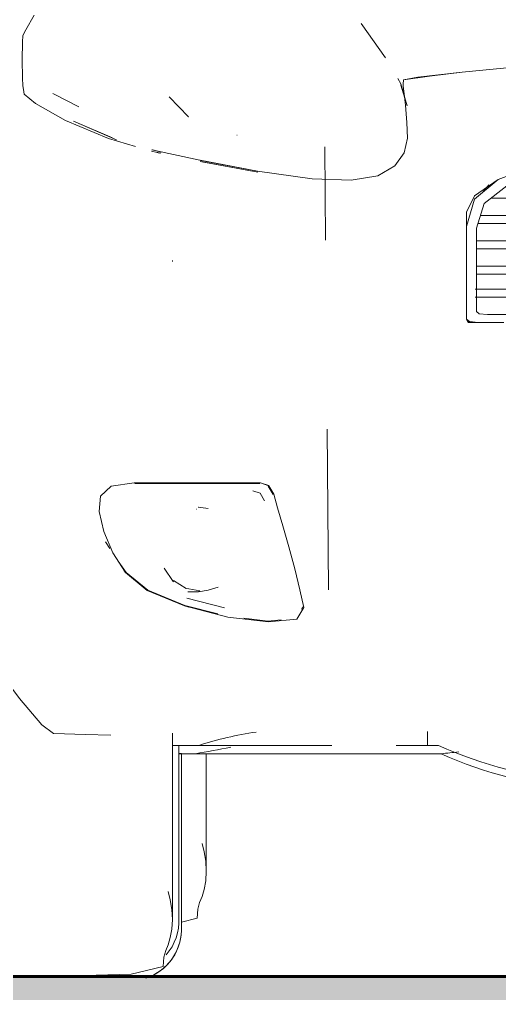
# Model space of a CAD drawing. Header units: millimetres. Extents: x -50912 to 58751, y -45352 to 5553.
# Drawn here: x 52358 to 52739, y 186 to 958 of the extents above; entities that cross this region are included whole.
import ezdxf

# ---------------------------------------------------------------- set-up
doc = ezdxf.new("R2010")
doc.units = ezdxf.units.MM
for name, color, linetype, lineweight in [('A-FLOR', 192, 'Continuous', 25), ('A-FLOR-PATT', 8, 'Continuous', 25), ('A-GENM', 13, 'Continuous', 9), ('G-IMPT', 8, 'Continuous', 9)]:
    doc.layers.add(name, color=color, linetype=linetype, lineweight=lineweight)

# ---------------------------------------------------------------- blocks, each defined once
blk = doc.blocks.new('CRT_Fiat Punto - Punto_dwg-V136-E')
at = {"layer": 'G-IMPT'}
for p, q in [((-41941.45, 949.84), (-41934.93, 961.46)), ((-41943.88, 945.37), (-41941.45, 949.84)), ((-41675.8, 954.96), (-41656.45, 927.84)), ((-41944.17, 940.14), (-41943.88, 945.37)), ((-41944.26, 926.21), (-41944.17, 940.14)), ((-41944.16, 911.9), (-41944.26, 926.21)), ((-41554.65, 920.4), (-41595.55, 916.29)), ((-41943.87, 905.5), (-41944.16, 911.9)), ((-41646.62, 911.23), (-41644.37, 907.01)), ((-41621.53, 913.27), (-41642.23, 910.4)), ((-41630.68, 912.3), (-41642.23, 910.4)), ((-41630.68, 912.3), (-41642.23, 910.4)), ((-41595.55, 916.29), (-41630.68, 912.3)), ((-41595.55, 916.29), (-41630.68, 912.3)), ((-41621.53, 913.27), (-41595.55, 916.29)), ((-41943.39, 902.63), (-41943.87, 905.5)), ((-41644.37, 907.01), (-41641.45, 897.19)), ((-41644.37, 906.86), (-41639.26, 889.8)), ((-41644.37, 906.86), (-41639.26, 889.8)), ((-41644.37, 906.04), (-41639.26, 889.8)), ((-41639.26, 889.8), (-41644.37, 906.04)), ((-41642.33, 905.95), (-41642.34, 905.35)), ((-41641.88, 901.2), (-41642.34, 905.35)), ((-41642.29, 907.74), (-41642.33, 905.95)), ((-41642.25, 909.6), (-41642.29, 907.74)), ((-41642.23, 910.4), (-41642.25, 909.6)), ((-41942.77, 898.9), (-41943.39, 902.63)), ((-41933.77, 891.58), (-41942.77, 898.9)), ((-41920, 899.58), (-41918.41, 898.69)), ((-41899.47, 889.01), (-41918.41, 898.69)), ((-41827.81, 896.78), (-41812.48, 880.87)), ((-41641.88, 901.2), (-41640.65, 890.26)), ((-41933.77, 891.58), (-41909.88, 878.2)), ((-41639.44, 876.52), (-41640.65, 890.26)), ((-41813, 881.31), (-41812.48, 880.87)), ((-41876.05, 863.82), (-41909.88, 878.2)), ((-41903.71, 877.43), (-41869.46, 862.66)), ((-41903.71, 877.43), (-41872.84, 864.35)), ((-41639.44, 876.52), (-41639.04, 863.96)), ((-41774.05, 866.51), (-41774.34, 866.53)), ((-41854.46, 857.48), (-41876.05, 863.82)), ((-41704.59, 857.2), (-41703.93, 783.25)), ((-41639.04, 863.96), (-41641.51, 852.5)), ((-41840.79, 853.49), (-41841.8, 853.75)), ((-41841.56, 854.91), (-41841.7, 854.95)), ((-41803.42, 846.6), (-41841.7, 854.95)), ((-41841.12, 854.8), (-41841.56, 854.91)), ((-41839.85, 854.47), (-41841.12, 854.8)), ((-41840.79, 853.49), (-41838.45, 852.89)), ((-41839.85, 854.47), (-41837.22, 853.79)), ((-41838.45, 852.89), (-41835.44, 852.11)), ((-41837.76, 852.98), (-41834.42, 852.11)), ((-41833.91, 852.94), (-41837.22, 853.79)), ((-41641.51, 852.5), (-41648.94, 842.06)), ((-41757.78, 838.01), (-41803.42, 846.6)), ((-41803.38, 846.59), (-41757.78, 838.01)), ((-41803.38, 846.59), (-41757.78, 838.01)), ((-41757.54, 837.04), (-41803.25, 845.55)), ((-41803.25, 845.55), (-41757.54, 837.04)), ((-41802.96, 846.48), (-41757.78, 838.01)), ((-41802.96, 846.48), (-41757.78, 838.01)), ((-41757.54, 837.04), (-41801.91, 845.21)), ((-41801.66, 845.21), (-41757.54, 837.04)), ((-41801.47, 846.1), (-41757.78, 838.01)), ((-41648.94, 842.06), (-41662.57, 834.26)), ((-41714.6, 831.83), (-41757.78, 838.01)), ((-41662.57, 834.26), (-41683.66, 830.72)), ((-41567.05, 831.21), (-41542.55, 840.64)), ((-41683.66, 830.72), (-41714.6, 831.83)), ((-41585.9, 815.68), (-41567.05, 831.21)), ((-41585.9, 818.48), (-41567.05, 831.21)), ((-41560.2, 826.2), (-41578.29, 812.22)), ((-41560.2, 826.2), (-41578.29, 812.22)), ((-41585.9, 818.48), (-41592.19, 805.43)), ((-41592.19, 794.21), (-41585.9, 815.68)), ((-41578.29, 812.22), (-41584.32, 792.9)), ((-41578.29, 812.22), (-41584.32, 792.9)), ((-41569.93, 816.64), (-41572.57, 816.64)), ((-41557.36, 816.64), (-41569.93, 816.64)), ((-41592.19, 805.43), (-41592.19, 792.71)), ((-41581.21, 802.83), (-41580.53, 802.83)), ((-41580.53, 802.83), (-41566.34, 802.83)), ((-41566.34, 802.83), (-41535.4, 802.83)), ((-41581.99, 796.53), (-41583.01, 796.53)), ((-41567.91, 796.53), (-41581.99, 796.53)), ((-41538.04, 796.53), (-41567.91, 796.53)), ((-41592.19, 792.71), (-41592.19, 780.99)), ((-41584.32, 792.9), (-41584.32, 771.17)), ((-41584.32, 792.9), (-41584.32, 771.17)), ((-41592.19, 766.77), (-41592.19, 780.99)), ((-41584.55, 782.72), (-41569.86, 782.72)), ((-41569.86, 782.72), (-41537.41, 782.72)), ((-41571.43, 776.42), (-41584.38, 776.42)), ((-41540.05, 776.42), (-41571.43, 776.42)), ((-41825.31, 767.25), (-41825.31, 766.39)), ((-41592.19, 746.53), (-41592.19, 766.77)), ((-41584.32, 771.17), (-41584.32, 749.98)), ((-41584.32, 771.17), (-41584.32, 749.98)), ((-41571.43, 756.32), (-41584.58, 756.32)), ((-41584.55, 762.61), (-41569.86, 762.61)), ((-41540.05, 756.32), (-41571.43, 756.32)), ((-41569.86, 762.61), (-41537.41, 762.61)), ((-41584.32, 749.98), (-41584.32, 733.71)), ((-41584.32, 749.98), (-41584.32, 733.71)), ((-41592.19, 728.45), (-41592.19, 746.53)), ((-41585.31, 744.52), (-41584.55, 744.52)), ((-41584.55, 744.52), (-41569.86, 744.52)), ((-41569.86, 744.52), (-41537.41, 744.52)), ((-41571.43, 738.22), (-41585.31, 738.22)), ((-41584.32, 733.71), (-41584.32, 726.74)), ((-41584.32, 733.71), (-41584.32, 726.74)), ((-41540.05, 738.22), (-41571.43, 738.22)), ((-41592.19, 728.45), (-41592.19, 720.7)), ((-41584.32, 726.74), (-41582.12, 724.99)), ((-41584.32, 726.74), (-41582.12, 724.99)), ((-41589.89, 718.76), (-41592.19, 720.7)), ((-41590.64, 718.12), (-41592.19, 720.7)), ((-41590.64, 718.12), (-41592.19, 720.7)), ((-41591.01, 718.12), (-41592.19, 720.7)), ((-41589.51, 718.12), (-41591.52, 718.76)), ((-41590.64, 718.12), (-41591.52, 718.76)), ((-41590.64, 718.12), (-41591.01, 718.12)), ((-41589.51, 718.12), (-41590.64, 718.12)), ((-41583, 718.12), (-41589.89, 718.76)), ((-41586.21, 718.12), (-41589.51, 718.12)), ((-41586.21, 718.12), (-41581.69, 718.12)), ((-41582.12, 724.99), (-41575.5, 724.41)), ((-41582.12, 724.99), (-41575.5, 724.41)), ((-41577.12, 718.12), (-41581.69, 718.12)), ((-41577.12, 718.12), (-41573.67, 718.12)), ((-41575.5, 724.41), (-41560.06, 724.41)), ((-41575.5, 724.41), (-41560.06, 724.41)), ((-41573.67, 718.12), (-41562.69, 718.12)), ((-41702.61, 633.58), (-41701.49, 506.3)), ((-41882.3, 580.58), (-41873.92, 588.4)), ((-41873.92, 588.4), (-41855.55, 591.01)), ((-41855.55, 591.01), (-41831.5, 591.01)), ((-41831.21, 590.54), (-41855.02, 590.54)), ((-41831.5, 591.01), (-41806.07, 591.01)), ((-41831.21, 590.54), (-41806.03, 590.54)), ((-41806.07, 591.01), (-41784.44, 591.01)), ((-41784.62, 590.54), (-41806.03, 590.54)), ((-41784.62, 590.54), (-41772.1, 590.54)), ((-41784.44, 591.01), (-41771.8, 591.01)), ((-41764.04, 590.54), (-41772.1, 590.54)), ((-41771.8, 591.01), (-41763.65, 591.01)), ((-41764.04, 590.54), (-41755.97, 590.54)), ((-41763.65, 591.01), (-41755.5, 591.01)), ((-41755.5, 591.01), (-41748.8, 588.77)), ((-41748.77, 588.81), (-41755.47, 591.05)), ((-41749.33, 588.32), (-41745.56, 581.67)), ((-41749.33, 588.32), (-41745.56, 581.67)), ((-41749.33, 588.32), (-41745.56, 581.67)), ((-41748.8, 588.77), (-41744.99, 582.05)), ((-41744.96, 582.09), (-41748.77, 588.81)), ((-41748.77, 588.81), (-41744.96, 582.09)), ((-41744.96, 582.09), (-41748.77, 588.81)), ((-41883.35, 568.36), (-41882.3, 580.58)), ((-41755.66, 582.74), (-41761.5, 584.69)), ((-41755.66, 582.74), (-41752.34, 576.89)), ((-41742, 571.31), (-41744.99, 582.05)), ((-41804.94, 571.83), (-41804.7, 571.83)), ((-41804.94, 571.83), (-41796.84, 570.77)), ((-41804.7, 571.83), (-41796.84, 570.77)), ((-41737.75, 556.97), (-41742, 571.31)), ((-41879.7, 552.56), (-41883.35, 568.36)), ((-41806.58, 570.16), (-41806.13, 570.16)), ((-41737.75, 556.97), (-41732.95, 540.4)), ((-41872.4, 535.59), (-41879.7, 552.56)), ((-41879.65, 552.6), (-41879.42, 551.91)), ((-41874.9, 538.93), (-41878.36, 544.37)), ((-41732.95, 540.4), (-41728.3, 522.94)), ((-41862.48, 519.88), (-41872.4, 535.59)), ((-41868.31, 529.11), (-41861.87, 520.12)), ((-41863.45, 521.42), (-41862.44, 519.92)), ((-41845.17, 505.73), (-41862.48, 519.88)), ((-41862.44, 519.92), (-41845.13, 505.77)), ((-41844.74, 506.11), (-41861.87, 520.12)), ((-41831.8, 523.55), (-41824.72, 512.92)), ((-41728.3, 522.94), (-41724.2, 506.31)), ((-41824.72, 512.92), (-41824.53, 512.74)), ((-41824.46, 513.71), (-41814.33, 507.23)), ((-41815.69, 493.47), (-41845.17, 505.73)), ((-41845.13, 505.77), (-41815.65, 493.51)), ((-41844.74, 506.11), (-41815.55, 493.97)), ((-41814.33, 507.23), (-41815.13, 507.57)), ((-41815.13, 507.57), (-41803.58, 505.6)), ((-41812.97, 504.64), (-41804.7, 504.75)), ((-41804.7, 504.75), (-41796.84, 506.01)), ((-41804.48, 505.6), (-41803.58, 505.6)), ((-41789.08, 508.4), (-41796.84, 506.01)), ((-41724.2, 506.31), (-41721.05, 492.25)), ((-41789.29, 487.23), (-41815.55, 493.97)), ((-41783.97, 492.02), (-41813.93, 499.71)), ((-41781.29, 484.64), (-41815.69, 493.47)), ((-41815.65, 493.51), (-41812.13, 492.49)), ((-41721.05, 492.25), (-41726.76, 483)), ((-41722.92, 491.06), (-41721.86, 492.76)), ((-41749.25, 480.81), (-41781.29, 484.64)), ((-41768.72, 483.71), (-41749.78, 481.44)), ((-41739.05, 482.49), (-41749.78, 481.44)), ((-41726.76, 483), (-41749.25, 480.81)), ((-41963.9, 443.38), (-41946.36, 420.07)), ((-41946.36, 420.07), (-41928.72, 399.42)), ((-41928.72, 399.42), (-41946.36, 420.07)), ((-41928.72, 399.41), (-41946.36, 420.07)), ((-41928.72, 399.41), (-41946.36, 420.07)), ((-41946.36, 420.07), (-41928.72, 399.41)), ((-41928.72, 399.41), (-41919.49, 392.43)), ((-41910.67, 392.16), (-41919.49, 392.43)), ((-41910.67, 392.16), (-41894.29, 391.66)), ((-41894.29, 391.66), (-41874.13, 391.05)), ((-41825.31, 392.62), (-41825.31, 375.6)), ((-41825.31, 375.6), (-41825.31, 333.88)), ((-41798.4, 376.46), (-41798.4, 372.01)), ((-41798.4, 372.01), (-41798.4, 336.87)), ((-41825.31, 333.88), (-41825.31, 298.74)), ((-41798.4, 336.87), (-41798.4, 309.79)), ((-41798.4, 309.79), (-41798.4, 291.65)), ((-41801.8, 305.39), (-41800.06, 298.75)), ((-41825.31, 298.74), (-41825.31, 271.66)), ((-41798.81, 291.24), (-41800.06, 298.75)), ((-41798.4, 283.33), (-41798.81, 291.24)), ((-41798.4, 291.65), (-41798.4, 283.33)), ((-41798.4, 284.96), (-41798.4, 288.19)), ((-41798.81, 275.69), (-41798.4, 283.33)), ((-41798.4, 283.33), (-41798.4, 284.96)), ((-41825.31, 271.66), (-41825.31, 253.52)), ((-41800.06, 268.97), (-41798.81, 275.69)), ((-41828.72, 267.26), (-41826.98, 260.62)), ((-41803.68, 258.56), (-41801.8, 263.23)), ((-41801.8, 263.23), (-41800.06, 268.97)), ((-41825.73, 253.11), (-41826.98, 260.62)), ((-41805.15, 253.37), (-41803.68, 258.56)), ((-41825.31, 245.2), (-41825.73, 253.11)), ((-41825.31, 253.52), (-41825.31, 245.2)), ((-41825.31, 246.84), (-41825.31, 250.06)), ((-41805.64, 246.11), (-41805.15, 253.37)), ((-41825.73, 237.56), (-41825.31, 245.2)), ((-41825.31, 245.2), (-41825.31, 246.84)), ((-41818.17, 243.05), (-41805.64, 246.11)), ((-41826.98, 230.84), (-41825.73, 237.56)), ((-41830.6, 220.43), (-41828.72, 225.11)), ((-41828.72, 225.11), (-41826.98, 230.84)), ((-41832.06, 215.24), (-41830.6, 220.43)), ((-41832.55, 207.98), (-41832.06, 215.24)), ((-41922.68, 200), (-41858.07, 201.75)), ((-41858.07, 201.75), (-41832.55, 207.98))]:
    blk.add_line(p, q, dxfattribs=at)
blk = doc.blocks.new('CRT_Fiat Punto - Fiat punto 2-V137-E')
at = {"layer": 'A-GENM', "color": 55}
for p, q in [((-41623.15, 393.36), (-41623.15, 383.03)), ((-41698.86, 383.03), (-41825.31, 383.03)), ((-41820.15, 383.03), (-41820.15, 246.32)), ((-41614.37, 383.03), (-41648.05, 383.03)), ((-41612.39, 376.46), (-41820.05, 376.46)), ((-41818.17, 376.46), (-41818.17, 239.74)), ((-41612.39, 376.46), (-41818.17, 376.46)), ((-41818.17, 239.74), (-41818.17, 376.46))]:
    blk.add_line(p, q, dxfattribs=at)
for centre, radius, start, end in [((-41545.81, 800.41), 39.31, 137.00258, 147.17846), ((-41716.55, 110.71), 286.1, 98.54015, 107.85484), ((-41615.86, 393.83), 7.3, 178.15124, 183.68353), ((-41918.41, 1053.9), 686.53, 279.33337, 281.70747), ((-41482.27, 674.21), 319.74, 245.59696, 266.24219), ((-41793.02, 568.69), 193.78, 261.96016, 262.74304), ((-41265.13, -3098.46), 3492.23, 95.47602, 95.70679), ((-41480.29, 667.64), 319.74, 245.59696, 266.24219), ((-41480.29, 667.64), 319.74, 245.59696, 266.24219), ((-41858.88, 237.44), 40.78, 288.09261, 3.24459), ((-41858.88, 237.44), 40.78, 292.50614, 3.24459), ((-41860.86, 244.01), 40.78, 318.66964, 3.24459)]:
    blk.add_arc(centre, radius, start, end, dxfattribs=at)
blk.add_blockref('CRT_Fiat Punto - Punto_dwg-V136-E', (0, 0))

msp = doc.modelspace()

# ---------------------------------------------------------------- hatches: boundary and pattern name
at = {"layer": 'A-FLOR-PATT'}
msp.add_hatch(color=256, dxfattribs=at).paths.add_polyline_path([(57859.739, 100), (58060.195, 100), (58060.195, 200), (45340.195, 200), (45340.195, 100), (57636.942, 100)])

# ---------------------------------------------------------------- linework, layer by layer
at = {"layer": 'A-FLOR', "lineweight": 60}
msp.add_line((57880.195, 200), (45520.195, 200), dxfattribs=at)

# ---------------------------------------------------------------- block references
at = {"layer": 'A-GENM', "color": 7}
msp.add_blockref('CRT_Fiat Punto - Fiat punto 2-V137-E', (94304.815, 0), dxfattribs=at)

doc.saveas('drawing.dxf')
